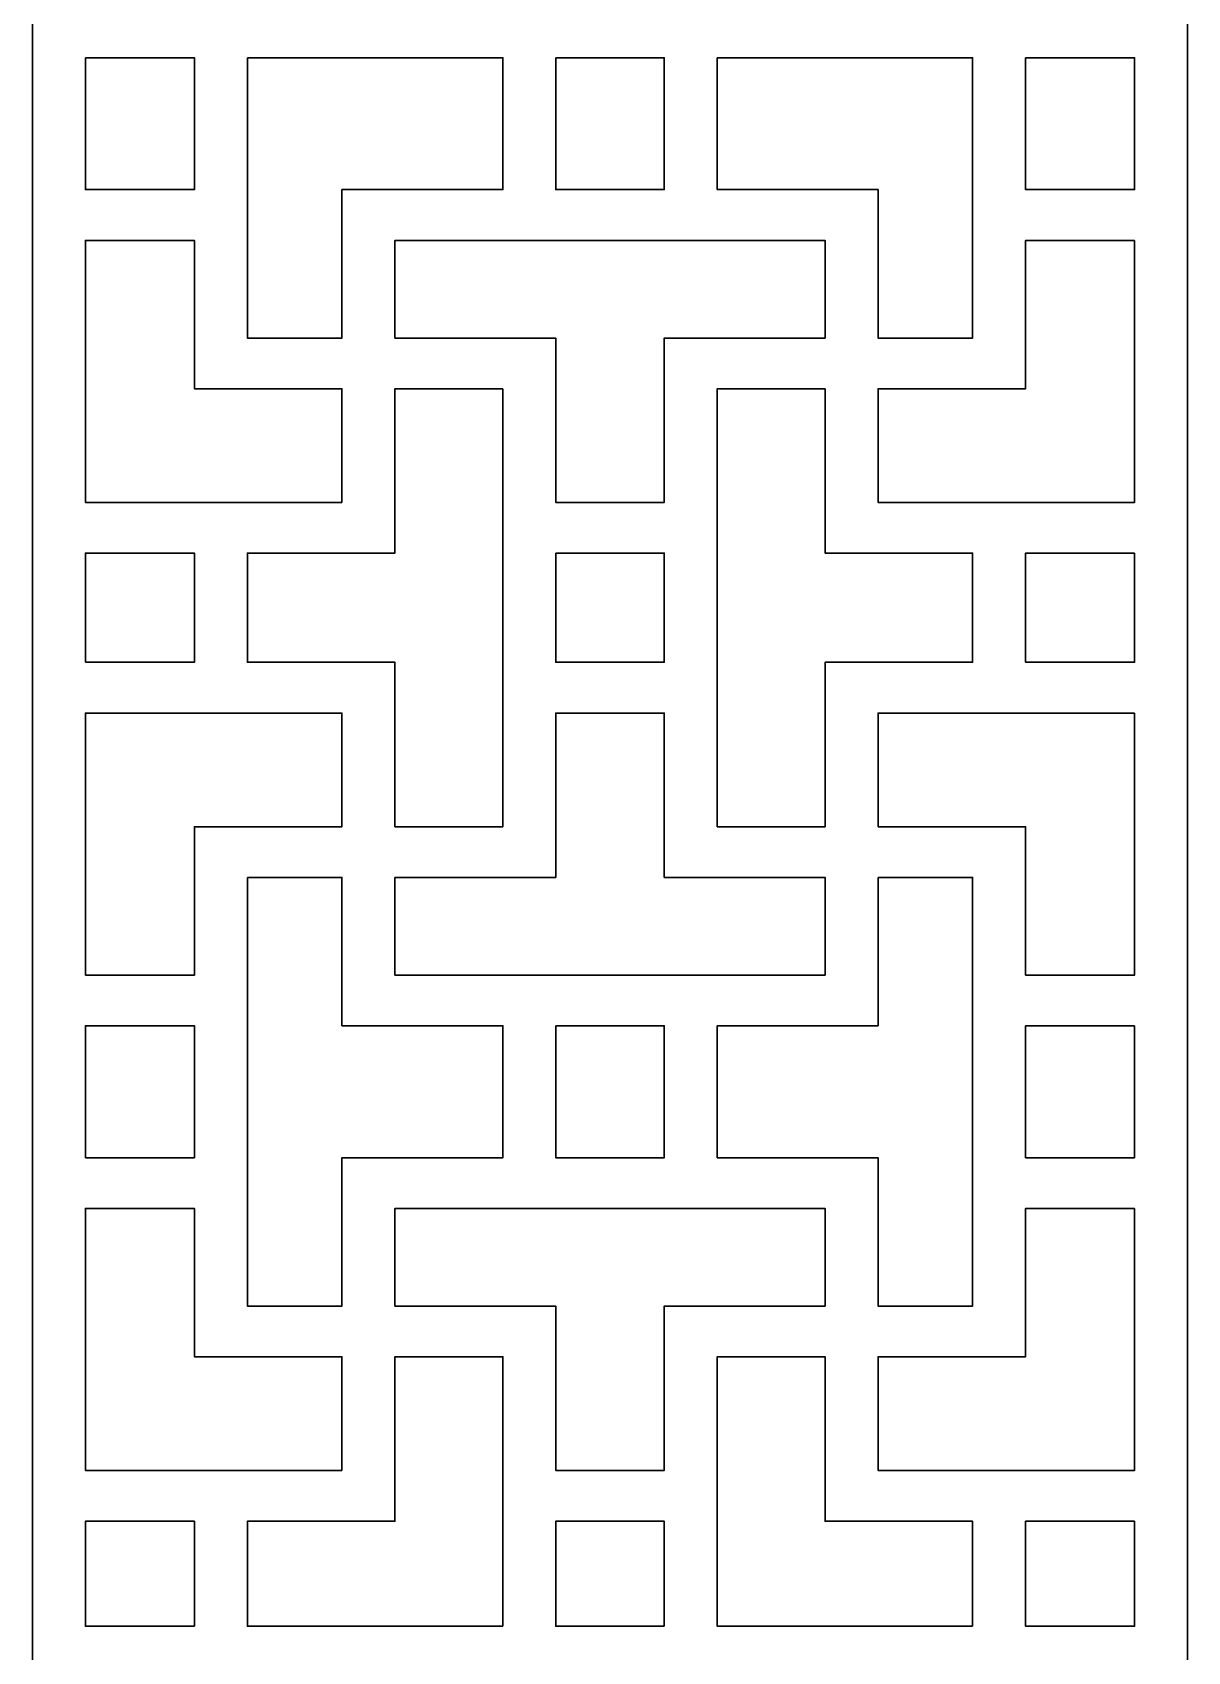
# Model space of a CAD drawing. Header units: centimetres. Extents: x -3.3 to -1.5, y -9 to 9.
# Drawn here: x -3.323 to -1.5, y 0 to 2.556 of the extents above; entities that cross this region are included whole.
import ezdxf

# ---------------------------------------------------------------- set-up
doc = ezdxf.new("R2010")
doc.units = ezdxf.units.CM
doc.header["$MEASUREMENT"] = 0
doc.layers.add('layer 1', color=7, linetype='Continuous')

msp = doc.modelspace()

# ---------------------------------------------------------------- linework, layer by layer
at = {"layer": 'layer 1', "color": 250, "lineweight": 30}
for points, knots in [([(-1.49954, -9.00021), (-1.49954, -9.00021), (-3.32256, -9.00021), (-3.32256, -9.00021), (-3.32256, -9.00021), (-3.32256, -9.00021), (-3.32256, 9.00077), (-3.32256, 9.00077), (-3.32256, 9.00077), (-3.32256, 9.00077), (-1.49954, 9.00077), (-1.49954, 9.00077), (-1.49954, 9.00077), (-1.49954, 9.00077), (-1.49954, -9.00021), (-1.49954, -9.00021)], [0, 0, 0, 0, 0.2, 0.2, 0.2, 0.2, 0.4, 0.4, 0.4, 0.4, 0.6, 0.6, 0.6, 0.6, 1, 1, 1, 1]), ([(-3.23893, 2.51625), (-3.23893, 2.51625), (-3.06676, 2.51625), (-3.06676, 2.51625), (-3.06676, 2.51625), (-3.06676, 2.51625), (-3.06676, 2.30803), (-3.06676, 2.30803), (-3.06676, 2.30803), (-3.06676, 2.30803), (-3.23893, 2.30803), (-3.23893, 2.30803), (-3.23893, 2.30803), (-3.23893, 2.30803), (-3.23893, 2.51625), (-3.23893, 2.51625)], [0, 0, 0, 0, 0.2, 0.2, 0.2, 0.2, 0.4, 0.4, 0.4, 0.4, 0.6, 0.6, 0.6, 0.6, 1, 1, 1, 1]), ([(-2.98313, 2.51625), (-2.98313, 2.51625), (-2.58016, 2.51625), (-2.58016, 2.51625), (-2.58016, 2.51625), (-2.58016, 2.51625), (-2.58016, 2.30803), (-2.58016, 2.30803), (-2.58016, 2.30803), (-2.58016, 2.30803), (-2.75053, 2.30803), (-2.75053, 2.30803), (-2.75053, 2.30803), (-2.75053, 2.30803), (-2.83415, 2.30803), (-2.83415, 2.30803), (-2.83415, 2.30803), (-2.83415, 2.30803), (-2.83415, 2.22794), (-2.83415, 2.22794), (-2.83415, 2.22794), (-2.83415, 2.22794), (-2.83415, 2.07383), (-2.83415, 2.07383), (-2.83415, 2.07383), (-2.83415, 2.07383), (-2.98313, 2.07383), (-2.98313, 2.07383), (-2.98313, 2.07383), (-2.98313, 2.07383), (-2.98313, 2.51625), (-2.98313, 2.51625)], [0, 0, 0, 0, 0.1111111, 0.1111111, 0.1111111, 0.1111111, 0.2222222, 0.2222222, 0.2222222, 0.2222222, 0.3333333, 0.3333333, 0.3333333, 0.3333333, 0.4444444, 0.4444444, 0.4444444, 0.4444444, 0.5555556, 0.5555556, 0.5555556, 0.5555556, 0.6666667, 0.6666667, 0.6666667, 0.6666667, 0.7777778, 0.7777778, 0.7777778, 0.7777778, 1, 1, 1, 1]), ([(-2.49654, 2.51625), (-2.49654, 2.51625), (-2.32555, 2.51625), (-2.32555, 2.51625), (-2.32555, 2.51625), (-2.32555, 2.51625), (-2.32555, 2.30803), (-2.32555, 2.30803), (-2.32555, 2.30803), (-2.32555, 2.30803), (-2.49654, 2.30803), (-2.49654, 2.30803), (-2.49654, 2.30803), (-2.49654, 2.30803), (-2.49654, 2.51625), (-2.49654, 2.51625)], [0, 0, 0, 0, 0.2, 0.2, 0.2, 0.2, 0.4, 0.4, 0.4, 0.4, 0.6, 0.6, 0.6, 0.6, 1, 1, 1, 1]), ([(-2.24193, 2.51625), (-2.24193, 2.51625), (-1.83896, 2.51625), (-1.83896, 2.51625), (-1.83896, 2.51625), (-1.83896, 2.51625), (-1.83896, 2.07383), (-1.83896, 2.07383), (-1.83896, 2.07383), (-1.83896, 2.07383), (-1.98794, 2.07383), (-1.98794, 2.07383), (-1.98794, 2.07383), (-1.98794, 2.07383), (-1.98794, 2.22794), (-1.98794, 2.22794), (-1.98794, 2.22794), (-1.98794, 2.22794), (-1.98794, 2.30803), (-1.98794, 2.30803), (-1.98794, 2.30803), (-1.98794, 2.30803), (-2.07156, 2.30803), (-2.07156, 2.30803), (-2.07156, 2.30803), (-2.07156, 2.30803), (-2.24193, 2.30803), (-2.24193, 2.30803), (-2.24193, 2.30803), (-2.24193, 2.30803), (-2.24193, 2.51625), (-2.24193, 2.51625)], [0, 0, 0, 0, 0.1111111, 0.1111111, 0.1111111, 0.1111111, 0.2222222, 0.2222222, 0.2222222, 0.2222222, 0.3333333, 0.3333333, 0.3333333, 0.3333333, 0.4444444, 0.4444444, 0.4444444, 0.4444444, 0.5555556, 0.5555556, 0.5555556, 0.5555556, 0.6666667, 0.6666667, 0.6666667, 0.6666667, 0.7777778, 0.7777778, 0.7777778, 0.7777778, 1, 1, 1, 1]), ([(-1.75534, 2.51625), (-1.75534, 2.51625), (-1.58316, 2.51625), (-1.58316, 2.51625), (-1.58316, 2.51625), (-1.58316, 2.51625), (-1.58316, 2.30803), (-1.58316, 2.30803), (-1.58316, 2.30803), (-1.58316, 2.30803), (-1.75534, 2.30803), (-1.75534, 2.30803), (-1.75534, 2.30803), (-1.75534, 2.30803), (-1.75534, 2.51625), (-1.75534, 2.51625)], [0, 0, 0, 0, 0.2, 0.2, 0.2, 0.2, 0.4, 0.4, 0.4, 0.4, 0.6, 0.6, 0.6, 0.6, 1, 1, 1, 1]), ([(-3.23893, 1.81433), (-3.23893, 1.81433), (-2.83415, 1.81433), (-2.83415, 1.81433), (-2.83415, 1.81433), (-2.83415, 1.81433), (-2.83415, 1.99375), (-2.83415, 1.99375), (-2.83415, 1.99375), (-2.83415, 1.99375), (-2.98313, 1.99375), (-2.98313, 1.99375), (-2.98313, 1.99375), (-2.98313, 1.99375), (-3.0384, 1.99375), (-3.0384, 1.99375), (-3.0384, 1.99375), (-3.0384, 1.99375), (-3.06676, 1.99375), (-3.06676, 1.99375), (-3.06676, 1.99375), (-3.06676, 1.99375), (-3.06676, 2.22794), (-3.06676, 2.22794), (-3.06676, 2.22794), (-3.06676, 2.22794), (-3.23893, 2.22794), (-3.23893, 2.22794), (-3.23893, 2.22794), (-3.23893, 2.22794), (-3.23893, 1.81433), (-3.23893, 1.81433)], [0, 0, 0, 0, 0.1111111, 0.1111111, 0.1111111, 0.1111111, 0.2222222, 0.2222222, 0.2222222, 0.2222222, 0.3333333, 0.3333333, 0.3333333, 0.3333333, 0.4444444, 0.4444444, 0.4444444, 0.4444444, 0.5555556, 0.5555556, 0.5555556, 0.5555556, 0.6666667, 0.6666667, 0.6666667, 0.6666667, 0.7777778, 0.7777778, 0.7777778, 0.7777778, 1, 1, 1, 1]), ([(-2.75053, 2.07383), (-2.75053, 2.07383), (-2.58016, 2.07383), (-2.58016, 2.07383), (-2.58016, 2.07383), (-2.58016, 2.07383), (-2.49654, 2.07383), (-2.49654, 2.07383), (-2.49654, 2.07383), (-2.49654, 2.07383), (-2.49654, 1.99375), (-2.49654, 1.99375), (-2.49654, 1.99375), (-2.49654, 1.99375), (-2.49654, 1.81433), (-2.49654, 1.81433), (-2.49654, 1.81433), (-2.49654, 1.81433), (-2.32555, 1.81433), (-2.32555, 1.81433), (-2.32555, 1.81433), (-2.32555, 1.81433), (-2.32555, 1.99375), (-2.32555, 1.99375), (-2.32555, 1.99375), (-2.32555, 1.99375), (-2.32555, 2.07383), (-2.32555, 2.07383), (-2.32555, 2.07383), (-2.32555, 2.07383), (-2.24193, 2.07383), (-2.24193, 2.07383), (-2.24193, 2.07383), (-2.24193, 2.07383), (-2.07156, 2.07383), (-2.07156, 2.07383), (-2.07156, 2.07383), (-2.07156, 2.07383), (-2.07156, 2.22794), (-2.07156, 2.22794), (-2.07156, 2.22794), (-2.07156, 2.22794), (-2.75053, 2.22794), (-2.75053, 2.22794), (-2.75053, 2.22794), (-2.75053, 2.22794), (-2.75053, 2.07383), (-2.75053, 2.07383)], [0, 0, 0, 0, 0.0769231, 0.0769231, 0.0769231, 0.0769231, 0.1538462, 0.1538462, 0.1538462, 0.1538462, 0.2307692, 0.2307692, 0.2307692, 0.2307692, 0.3076923, 0.3076923, 0.3076923, 0.3076923, 0.3846154, 0.3846154, 0.3846154, 0.3846154, 0.4615385, 0.4615385, 0.4615385, 0.4615385, 0.5384615, 0.5384615, 0.5384615, 0.5384615, 0.6153846, 0.6153846, 0.6153846, 0.6153846, 0.6923077, 0.6923077, 0.6923077, 0.6923077, 0.7692308, 0.7692308, 0.7692308, 0.7692308, 0.8461538, 0.8461538, 0.8461538, 0.8461538, 1, 1, 1, 1]), ([(-1.58316, 2.22794), (-1.58316, 2.22794), (-1.75534, 2.22794), (-1.75534, 2.22794), (-1.75534, 2.22794), (-1.75534, 2.22794), (-1.75534, 2.07383), (-1.75534, 2.07383), (-1.75534, 2.07383), (-1.75534, 2.07383), (-1.75534, 1.99375), (-1.75534, 1.99375), (-1.75534, 1.99375), (-1.75534, 1.99375), (-1.83896, 1.99375), (-1.83896, 1.99375), (-1.83896, 1.99375), (-1.83896, 1.99375), (-1.98794, 1.99375), (-1.98794, 1.99375), (-1.98794, 1.99375), (-1.98794, 1.99375), (-1.98794, 1.81433), (-1.98794, 1.81433), (-1.98794, 1.81433), (-1.98794, 1.81433), (-1.58316, 1.81433), (-1.58316, 1.81433), (-1.58316, 1.81433), (-1.58316, 1.81433), (-1.58316, 2.22794), (-1.58316, 2.22794)], [0, 0, 0, 0, 0.1111111, 0.1111111, 0.1111111, 0.1111111, 0.2222222, 0.2222222, 0.2222222, 0.2222222, 0.3333333, 0.3333333, 0.3333333, 0.3333333, 0.4444444, 0.4444444, 0.4444444, 0.4444444, 0.5555556, 0.5555556, 0.5555556, 0.5555556, 0.6666667, 0.6666667, 0.6666667, 0.6666667, 0.7777778, 0.7777778, 0.7777778, 0.7777778, 1, 1, 1, 1]), ([(-2.58016, 1.99375), (-2.58016, 1.99375), (-2.75053, 1.99375), (-2.75053, 1.99375), (-2.75053, 1.99375), (-2.75053, 1.99375), (-2.75053, 1.81433), (-2.75053, 1.81433), (-2.75053, 1.81433), (-2.75053, 1.81433), (-2.75053, 1.73425), (-2.75053, 1.73425), (-2.75053, 1.73425), (-2.75053, 1.73425), (-2.83415, 1.73425), (-2.83415, 1.73425), (-2.83415, 1.73425), (-2.83415, 1.73425), (-2.98313, 1.73425), (-2.98313, 1.73425), (-2.98313, 1.73425), (-2.98313, 1.73425), (-2.98313, 1.56197), (-2.98313, 1.56197), (-2.98313, 1.56197), (-2.98313, 1.56197), (-2.83415, 1.56197), (-2.83415, 1.56197), (-2.83415, 1.56197), (-2.83415, 1.56197), (-2.75053, 1.56197), (-2.75053, 1.56197), (-2.75053, 1.56197), (-2.75053, 1.56197), (-2.75053, 1.48189), (-2.75053, 1.48189), (-2.75053, 1.48189), (-2.75053, 1.48189), (-2.75053, 1.30248), (-2.75053, 1.30248), (-2.75053, 1.30248), (-2.75053, 1.30248), (-2.58016, 1.30248), (-2.58016, 1.30248), (-2.58016, 1.30248), (-2.58016, 1.30248), (-2.58016, 1.99375), (-2.58016, 1.99375)], [0, 0, 0, 0, 0.0769231, 0.0769231, 0.0769231, 0.0769231, 0.1538462, 0.1538462, 0.1538462, 0.1538462, 0.2307692, 0.2307692, 0.2307692, 0.2307692, 0.3076923, 0.3076923, 0.3076923, 0.3076923, 0.3846154, 0.3846154, 0.3846154, 0.3846154, 0.4615385, 0.4615385, 0.4615385, 0.4615385, 0.5384615, 0.5384615, 0.5384615, 0.5384615, 0.6153846, 0.6153846, 0.6153846, 0.6153846, 0.6923077, 0.6923077, 0.6923077, 0.6923077, 0.7692308, 0.7692308, 0.7692308, 0.7692308, 0.8461538, 0.8461538, 0.8461538, 0.8461538, 1, 1, 1, 1]), ([(-2.07156, 1.99375), (-2.07156, 1.99375), (-2.24193, 1.99375), (-2.24193, 1.99375), (-2.24193, 1.99375), (-2.24193, 1.99375), (-2.24193, 1.30248), (-2.24193, 1.30248), (-2.24193, 1.30248), (-2.24193, 1.30248), (-2.07156, 1.30248), (-2.07156, 1.30248), (-2.07156, 1.30248), (-2.07156, 1.30248), (-2.07156, 1.48189), (-2.07156, 1.48189), (-2.07156, 1.48189), (-2.07156, 1.48189), (-2.07156, 1.56197), (-2.07156, 1.56197), (-2.07156, 1.56197), (-2.07156, 1.56197), (-1.98794, 1.56197), (-1.98794, 1.56197), (-1.98794, 1.56197), (-1.98794, 1.56197), (-1.83896, 1.56197), (-1.83896, 1.56197), (-1.83896, 1.56197), (-1.83896, 1.56197), (-1.83896, 1.73425), (-1.83896, 1.73425), (-1.83896, 1.73425), (-1.83896, 1.73425), (-1.98794, 1.73425), (-1.98794, 1.73425), (-1.98794, 1.73425), (-1.98794, 1.73425), (-2.07156, 1.73425), (-2.07156, 1.73425), (-2.07156, 1.73425), (-2.07156, 1.73425), (-2.07156, 1.81433), (-2.07156, 1.81433), (-2.07156, 1.81433), (-2.07156, 1.81433), (-2.07156, 1.99375), (-2.07156, 1.99375)], [0, 0, 0, 0, 0.0769231, 0.0769231, 0.0769231, 0.0769231, 0.1538462, 0.1538462, 0.1538462, 0.1538462, 0.2307692, 0.2307692, 0.2307692, 0.2307692, 0.3076923, 0.3076923, 0.3076923, 0.3076923, 0.3846154, 0.3846154, 0.3846154, 0.3846154, 0.4615385, 0.4615385, 0.4615385, 0.4615385, 0.5384615, 0.5384615, 0.5384615, 0.5384615, 0.6153846, 0.6153846, 0.6153846, 0.6153846, 0.6923077, 0.6923077, 0.6923077, 0.6923077, 0.7692308, 0.7692308, 0.7692308, 0.7692308, 0.8461538, 0.8461538, 0.8461538, 0.8461538, 1, 1, 1, 1]), ([(-3.23893, 1.56197), (-3.23893, 1.56197), (-3.06676, 1.56197), (-3.06676, 1.56197), (-3.06676, 1.56197), (-3.06676, 1.56197), (-3.06676, 1.73425), (-3.06676, 1.73425), (-3.06676, 1.73425), (-3.06676, 1.73425), (-3.23893, 1.73425), (-3.23893, 1.73425), (-3.23893, 1.73425), (-3.23893, 1.73425), (-3.23893, 1.56197), (-3.23893, 1.56197)], [0, 0, 0, 0, 0.2, 0.2, 0.2, 0.2, 0.4, 0.4, 0.4, 0.4, 0.6, 0.6, 0.6, 0.6, 1, 1, 1, 1]), ([(-2.49654, 1.73425), (-2.49654, 1.73425), (-2.32555, 1.73425), (-2.32555, 1.73425), (-2.32555, 1.73425), (-2.32555, 1.73425), (-2.32555, 1.56197), (-2.32555, 1.56197), (-2.32555, 1.56197), (-2.32555, 1.56197), (-2.49654, 1.56197), (-2.49654, 1.56197), (-2.49654, 1.56197), (-2.49654, 1.56197), (-2.49654, 1.73425), (-2.49654, 1.73425)], [0, 0, 0, 0, 0.2, 0.2, 0.2, 0.2, 0.4, 0.4, 0.4, 0.4, 0.6, 0.6, 0.6, 0.6, 1, 1, 1, 1]), ([(-1.58316, 1.73425), (-1.58316, 1.73425), (-1.75534, 1.73425), (-1.75534, 1.73425), (-1.75534, 1.73425), (-1.75534, 1.73425), (-1.75534, 1.56197), (-1.75534, 1.56197), (-1.75534, 1.56197), (-1.75534, 1.56197), (-1.58316, 1.56197), (-1.58316, 1.56197), (-1.58316, 1.56197), (-1.58316, 1.56197), (-1.58316, 1.73425), (-1.58316, 1.73425)], [0, 0, 0, 0, 0.2, 0.2, 0.2, 0.2, 0.4, 0.4, 0.4, 0.4, 0.6, 0.6, 0.6, 0.6, 1, 1, 1, 1]), ([(-3.23893, 1.06828), (-3.23893, 1.06828), (-3.06676, 1.06828), (-3.06676, 1.06828), (-3.06676, 1.06828), (-3.06676, 1.06828), (-3.06676, 1.22239), (-3.06676, 1.22239), (-3.06676, 1.22239), (-3.06676, 1.22239), (-3.06676, 1.2839), (-3.06676, 1.2839), (-3.06676, 1.2839), (-3.06676, 1.2839), (-3.06676, 1.30248), (-3.06676, 1.30248), (-3.06676, 1.30248), (-3.06676, 1.30248), (-2.83415, 1.30248), (-2.83415, 1.30248), (-2.83415, 1.30248), (-2.83415, 1.30248), (-2.83415, 1.48189), (-2.83415, 1.48189), (-2.83415, 1.48189), (-2.83415, 1.48189), (-3.23893, 1.48189), (-3.23893, 1.48189), (-3.23893, 1.48189), (-3.23893, 1.48189), (-3.23893, 1.06828), (-3.23893, 1.06828)], [0, 0, 0, 0, 0.1111111, 0.1111111, 0.1111111, 0.1111111, 0.2222222, 0.2222222, 0.2222222, 0.2222222, 0.3333333, 0.3333333, 0.3333333, 0.3333333, 0.4444444, 0.4444444, 0.4444444, 0.4444444, 0.5555556, 0.5555556, 0.5555556, 0.5555556, 0.6666667, 0.6666667, 0.6666667, 0.6666667, 0.7777778, 0.7777778, 0.7777778, 0.7777778, 1, 1, 1, 1]), ([(-2.75053, 1.22239), (-2.75053, 1.22239), (-2.75053, 1.06828), (-2.75053, 1.06828), (-2.75053, 1.06828), (-2.75053, 1.06828), (-2.07156, 1.06828), (-2.07156, 1.06828), (-2.07156, 1.06828), (-2.07156, 1.06828), (-2.07156, 1.22239), (-2.07156, 1.22239), (-2.07156, 1.22239), (-2.07156, 1.22239), (-2.32555, 1.22239), (-2.32555, 1.22239), (-2.32555, 1.22239), (-2.32555, 1.22239), (-2.32555, 1.22972), (-2.32555, 1.22972), (-2.32555, 1.22972), (-2.32555, 1.22972), (-2.32555, 1.30248), (-2.32555, 1.30248), (-2.32555, 1.30248), (-2.32555, 1.30248), (-2.32555, 1.48189), (-2.32555, 1.48189), (-2.32555, 1.48189), (-2.32555, 1.48189), (-2.49654, 1.48189), (-2.49654, 1.48189), (-2.49654, 1.48189), (-2.49654, 1.48189), (-2.49654, 1.30248), (-2.49654, 1.30248), (-2.49654, 1.30248), (-2.49654, 1.30248), (-2.49654, 1.22972), (-2.49654, 1.22972), (-2.49654, 1.22972), (-2.49654, 1.22972), (-2.49654, 1.22239), (-2.49654, 1.22239), (-2.49654, 1.22239), (-2.49654, 1.22239), (-2.75053, 1.22239), (-2.75053, 1.22239)], [0, 0, 0, 0, 0.0769231, 0.0769231, 0.0769231, 0.0769231, 0.1538462, 0.1538462, 0.1538462, 0.1538462, 0.2307692, 0.2307692, 0.2307692, 0.2307692, 0.3076923, 0.3076923, 0.3076923, 0.3076923, 0.3846154, 0.3846154, 0.3846154, 0.3846154, 0.4615385, 0.4615385, 0.4615385, 0.4615385, 0.5384615, 0.5384615, 0.5384615, 0.5384615, 0.6153846, 0.6153846, 0.6153846, 0.6153846, 0.6923077, 0.6923077, 0.6923077, 0.6923077, 0.7692308, 0.7692308, 0.7692308, 0.7692308, 0.8461538, 0.8461538, 0.8461538, 0.8461538, 1, 1, 1, 1]), ([(-1.58316, 1.48189), (-1.58316, 1.48189), (-1.98794, 1.48189), (-1.98794, 1.48189), (-1.98794, 1.48189), (-1.98794, 1.48189), (-1.98794, 1.30248), (-1.98794, 1.30248), (-1.98794, 1.30248), (-1.98794, 1.30248), (-1.75534, 1.30248), (-1.75534, 1.30248), (-1.75534, 1.30248), (-1.75534, 1.30248), (-1.75534, 1.2839), (-1.75534, 1.2839), (-1.75534, 1.2839), (-1.75534, 1.2839), (-1.75534, 1.22239), (-1.75534, 1.22239), (-1.75534, 1.22239), (-1.75534, 1.22239), (-1.75534, 1.06828), (-1.75534, 1.06828), (-1.75534, 1.06828), (-1.75534, 1.06828), (-1.58316, 1.06828), (-1.58316, 1.06828), (-1.58316, 1.06828), (-1.58316, 1.06828), (-1.58316, 1.48189), (-1.58316, 1.48189)], [0, 0, 0, 0, 0.1111111, 0.1111111, 0.1111111, 0.1111111, 0.2222222, 0.2222222, 0.2222222, 0.2222222, 0.3333333, 0.3333333, 0.3333333, 0.3333333, 0.4444444, 0.4444444, 0.4444444, 0.4444444, 0.5555556, 0.5555556, 0.5555556, 0.5555556, 0.6666667, 0.6666667, 0.6666667, 0.6666667, 0.7777778, 0.7777778, 0.7777778, 0.7777778, 1, 1, 1, 1]), ([(-2.98313, 1.22239), (-2.98313, 1.22239), (-2.98313, 0.54578), (-2.98313, 0.54578), (-2.98313, 0.54578), (-2.98313, 0.54578), (-2.83415, 0.54578), (-2.83415, 0.54578), (-2.83415, 0.54578), (-2.83415, 0.54578), (-2.83415, 0.69989), (-2.83415, 0.69989), (-2.83415, 0.69989), (-2.83415, 0.69989), (-2.83415, 0.77997), (-2.83415, 0.77997), (-2.83415, 0.77997), (-2.83415, 0.77997), (-2.75053, 0.77997), (-2.75053, 0.77997), (-2.75053, 0.77997), (-2.75053, 0.77997), (-2.58016, 0.77997), (-2.58016, 0.77997), (-2.58016, 0.77997), (-2.58016, 0.77997), (-2.58016, 0.9882), (-2.58016, 0.9882), (-2.58016, 0.9882), (-2.58016, 0.9882), (-2.75053, 0.9882), (-2.75053, 0.9882), (-2.75053, 0.9882), (-2.75053, 0.9882), (-2.83415, 0.9882), (-2.83415, 0.9882), (-2.83415, 0.9882), (-2.83415, 0.9882), (-2.83415, 1.06828), (-2.83415, 1.06828), (-2.83415, 1.06828), (-2.83415, 1.06828), (-2.83415, 1.22239), (-2.83415, 1.22239), (-2.83415, 1.22239), (-2.83415, 1.22239), (-2.98313, 1.22239), (-2.98313, 1.22239)], [0, 0, 0, 0, 0.0769231, 0.0769231, 0.0769231, 0.0769231, 0.1538462, 0.1538462, 0.1538462, 0.1538462, 0.2307692, 0.2307692, 0.2307692, 0.2307692, 0.3076923, 0.3076923, 0.3076923, 0.3076923, 0.3846154, 0.3846154, 0.3846154, 0.3846154, 0.4615385, 0.4615385, 0.4615385, 0.4615385, 0.5384615, 0.5384615, 0.5384615, 0.5384615, 0.6153846, 0.6153846, 0.6153846, 0.6153846, 0.6923077, 0.6923077, 0.6923077, 0.6923077, 0.7692308, 0.7692308, 0.7692308, 0.7692308, 0.8461538, 0.8461538, 0.8461538, 0.8461538, 1, 1, 1, 1]), ([(-1.98794, 1.22239), (-1.98794, 1.22239), (-1.98794, 1.06828), (-1.98794, 1.06828), (-1.98794, 1.06828), (-1.98794, 1.06828), (-1.98794, 0.9882), (-1.98794, 0.9882), (-1.98794, 0.9882), (-1.98794, 0.9882), (-2.07156, 0.9882), (-2.07156, 0.9882), (-2.07156, 0.9882), (-2.07156, 0.9882), (-2.24193, 0.9882), (-2.24193, 0.9882), (-2.24193, 0.9882), (-2.24193, 0.9882), (-2.24193, 0.77997), (-2.24193, 0.77997), (-2.24193, 0.77997), (-2.24193, 0.77997), (-2.07156, 0.77997), (-2.07156, 0.77997), (-2.07156, 0.77997), (-2.07156, 0.77997), (-1.98794, 0.77997), (-1.98794, 0.77997), (-1.98794, 0.77997), (-1.98794, 0.77997), (-1.98794, 0.69989), (-1.98794, 0.69989), (-1.98794, 0.69989), (-1.98794, 0.69989), (-1.98794, 0.54578), (-1.98794, 0.54578), (-1.98794, 0.54578), (-1.98794, 0.54578), (-1.83896, 0.54578), (-1.83896, 0.54578), (-1.83896, 0.54578), (-1.83896, 0.54578), (-1.83896, 1.22239), (-1.83896, 1.22239), (-1.83896, 1.22239), (-1.83896, 1.22239), (-1.98794, 1.22239), (-1.98794, 1.22239)], [0, 0, 0, 0, 0.0769231, 0.0769231, 0.0769231, 0.0769231, 0.1538462, 0.1538462, 0.1538462, 0.1538462, 0.2307692, 0.2307692, 0.2307692, 0.2307692, 0.3076923, 0.3076923, 0.3076923, 0.3076923, 0.3846154, 0.3846154, 0.3846154, 0.3846154, 0.4615385, 0.4615385, 0.4615385, 0.4615385, 0.5384615, 0.5384615, 0.5384615, 0.5384615, 0.6153846, 0.6153846, 0.6153846, 0.6153846, 0.6923077, 0.6923077, 0.6923077, 0.6923077, 0.7692308, 0.7692308, 0.7692308, 0.7692308, 0.8461538, 0.8461538, 0.8461538, 0.8461538, 1, 1, 1, 1]), ([(-3.23893, 0.77997), (-3.23893, 0.77997), (-3.06676, 0.77997), (-3.06676, 0.77997), (-3.06676, 0.77997), (-3.06676, 0.77997), (-3.06676, 0.9882), (-3.06676, 0.9882), (-3.06676, 0.9882), (-3.06676, 0.9882), (-3.23893, 0.9882), (-3.23893, 0.9882), (-3.23893, 0.9882), (-3.23893, 0.9882), (-3.23893, 0.77997), (-3.23893, 0.77997)], [0, 0, 0, 0, 0.2, 0.2, 0.2, 0.2, 0.4, 0.4, 0.4, 0.4, 0.6, 0.6, 0.6, 0.6, 1, 1, 1, 1]), ([(-2.49654, 0.9882), (-2.49654, 0.9882), (-2.49654, 0.77997), (-2.49654, 0.77997), (-2.49654, 0.77997), (-2.49654, 0.77997), (-2.32555, 0.77997), (-2.32555, 0.77997), (-2.32555, 0.77997), (-2.32555, 0.77997), (-2.32555, 0.9882), (-2.32555, 0.9882), (-2.32555, 0.9882), (-2.32555, 0.9882), (-2.49654, 0.9882), (-2.49654, 0.9882)], [0, 0, 0, 0, 0.2, 0.2, 0.2, 0.2, 0.4, 0.4, 0.4, 0.4, 0.6, 0.6, 0.6, 0.6, 1, 1, 1, 1]), ([(-1.58316, 0.9882), (-1.58316, 0.9882), (-1.75534, 0.9882), (-1.75534, 0.9882), (-1.75534, 0.9882), (-1.75534, 0.9882), (-1.75534, 0.77997), (-1.75534, 0.77997), (-1.75534, 0.77997), (-1.75534, 0.77997), (-1.58316, 0.77997), (-1.58316, 0.77997), (-1.58316, 0.77997), (-1.58316, 0.77997), (-1.58316, 0.9882), (-1.58316, 0.9882)], [0, 0, 0, 0, 0.2, 0.2, 0.2, 0.2, 0.4, 0.4, 0.4, 0.4, 0.6, 0.6, 0.6, 0.6, 1, 1, 1, 1]), ([(-3.23893, 0.28628), (-3.23893, 0.28628), (-2.83415, 0.28628), (-2.83415, 0.28628), (-2.83415, 0.28628), (-2.83415, 0.28628), (-2.83415, 0.46569), (-2.83415, 0.46569), (-2.83415, 0.46569), (-2.83415, 0.46569), (-2.98313, 0.46569), (-2.98313, 0.46569), (-2.98313, 0.46569), (-2.98313, 0.46569), (-3.0384, 0.46569), (-3.0384, 0.46569), (-3.0384, 0.46569), (-3.0384, 0.46569), (-3.06676, 0.46569), (-3.06676, 0.46569), (-3.06676, 0.46569), (-3.06676, 0.46569), (-3.06676, 0.69989), (-3.06676, 0.69989), (-3.06676, 0.69989), (-3.06676, 0.69989), (-3.23893, 0.69989), (-3.23893, 0.69989), (-3.23893, 0.69989), (-3.23893, 0.69989), (-3.23893, 0.28628), (-3.23893, 0.28628)], [0, 0, 0, 0, 0.1111111, 0.1111111, 0.1111111, 0.1111111, 0.2222222, 0.2222222, 0.2222222, 0.2222222, 0.3333333, 0.3333333, 0.3333333, 0.3333333, 0.4444444, 0.4444444, 0.4444444, 0.4444444, 0.5555556, 0.5555556, 0.5555556, 0.5555556, 0.6666667, 0.6666667, 0.6666667, 0.6666667, 0.7777778, 0.7777778, 0.7777778, 0.7777778, 1, 1, 1, 1]), ([(-2.58016, 0.54578), (-2.58016, 0.54578), (-2.49654, 0.54578), (-2.49654, 0.54578), (-2.49654, 0.54578), (-2.49654, 0.54578), (-2.49654, 0.46569), (-2.49654, 0.46569), (-2.49654, 0.46569), (-2.49654, 0.46569), (-2.49654, 0.28628), (-2.49654, 0.28628), (-2.49654, 0.28628), (-2.49654, 0.28628), (-2.32555, 0.28628), (-2.32555, 0.28628), (-2.32555, 0.28628), (-2.32555, 0.28628), (-2.32555, 0.46569), (-2.32555, 0.46569), (-2.32555, 0.46569), (-2.32555, 0.46569), (-2.32555, 0.54578), (-2.32555, 0.54578), (-2.32555, 0.54578), (-2.32555, 0.54578), (-2.24193, 0.54578), (-2.24193, 0.54578), (-2.24193, 0.54578), (-2.24193, 0.54578), (-2.07156, 0.54578), (-2.07156, 0.54578), (-2.07156, 0.54578), (-2.07156, 0.54578), (-2.07156, 0.69989), (-2.07156, 0.69989), (-2.07156, 0.69989), (-2.07156, 0.69989), (-2.75053, 0.69989), (-2.75053, 0.69989), (-2.75053, 0.69989), (-2.75053, 0.69989), (-2.75053, 0.54578), (-2.75053, 0.54578), (-2.75053, 0.54578), (-2.75053, 0.54578), (-2.58016, 0.54578), (-2.58016, 0.54578)], [0, 0, 0, 0, 0.0769231, 0.0769231, 0.0769231, 0.0769231, 0.1538462, 0.1538462, 0.1538462, 0.1538462, 0.2307692, 0.2307692, 0.2307692, 0.2307692, 0.3076923, 0.3076923, 0.3076923, 0.3076923, 0.3846154, 0.3846154, 0.3846154, 0.3846154, 0.4615385, 0.4615385, 0.4615385, 0.4615385, 0.5384615, 0.5384615, 0.5384615, 0.5384615, 0.6153846, 0.6153846, 0.6153846, 0.6153846, 0.6923077, 0.6923077, 0.6923077, 0.6923077, 0.7692308, 0.7692308, 0.7692308, 0.7692308, 0.8461538, 0.8461538, 0.8461538, 0.8461538, 1, 1, 1, 1]), ([(-1.58316, 0.69989), (-1.58316, 0.69989), (-1.75534, 0.69989), (-1.75534, 0.69989), (-1.75534, 0.69989), (-1.75534, 0.69989), (-1.75534, 0.46569), (-1.75534, 0.46569), (-1.75534, 0.46569), (-1.75534, 0.46569), (-1.80494, 0.46569), (-1.80494, 0.46569), (-1.80494, 0.46569), (-1.80494, 0.46569), (-1.83896, 0.46569), (-1.83896, 0.46569), (-1.83896, 0.46569), (-1.83896, 0.46569), (-1.98794, 0.46569), (-1.98794, 0.46569), (-1.98794, 0.46569), (-1.98794, 0.46569), (-1.98794, 0.28628), (-1.98794, 0.28628), (-1.98794, 0.28628), (-1.98794, 0.28628), (-1.58316, 0.28628), (-1.58316, 0.28628), (-1.58316, 0.28628), (-1.58316, 0.28628), (-1.58316, 0.69989), (-1.58316, 0.69989)], [0, 0, 0, 0, 0.1111111, 0.1111111, 0.1111111, 0.1111111, 0.2222222, 0.2222222, 0.2222222, 0.2222222, 0.3333333, 0.3333333, 0.3333333, 0.3333333, 0.4444444, 0.4444444, 0.4444444, 0.4444444, 0.5555556, 0.5555556, 0.5555556, 0.5555556, 0.6666667, 0.6666667, 0.6666667, 0.6666667, 0.7777778, 0.7777778, 0.7777778, 0.7777778, 1, 1, 1, 1]), ([(-2.58016, 0.04032), (-2.58016, 0.04032), (-2.58016, 0.46569), (-2.58016, 0.46569), (-2.58016, 0.46569), (-2.58016, 0.46569), (-2.75053, 0.46569), (-2.75053, 0.46569), (-2.75053, 0.46569), (-2.75053, 0.46569), (-2.75053, 0.28628), (-2.75053, 0.28628), (-2.75053, 0.28628), (-2.75053, 0.28628), (-2.75053, 0.20619), (-2.75053, 0.20619), (-2.75053, 0.20619), (-2.75053, 0.20619), (-2.83415, 0.20619), (-2.83415, 0.20619), (-2.83415, 0.20619), (-2.83415, 0.20619), (-2.98313, 0.20619), (-2.98313, 0.20619), (-2.98313, 0.20619), (-2.98313, 0.20619), (-2.98313, 0.04032), (-2.98313, 0.04032), (-2.98313, 0.04032), (-2.98313, 0.04032), (-2.58016, 0.04032), (-2.58016, 0.04032)], [0, 0, 0, 0, 0.1111111, 0.1111111, 0.1111111, 0.1111111, 0.2222222, 0.2222222, 0.2222222, 0.2222222, 0.3333333, 0.3333333, 0.3333333, 0.3333333, 0.4444444, 0.4444444, 0.4444444, 0.4444444, 0.5555556, 0.5555556, 0.5555556, 0.5555556, 0.6666667, 0.6666667, 0.6666667, 0.6666667, 0.7777778, 0.7777778, 0.7777778, 0.7777778, 1, 1, 1, 1]), ([(-1.83896, 0.04032), (-1.83896, 0.04032), (-1.83896, 0.20619), (-1.83896, 0.20619), (-1.83896, 0.20619), (-1.83896, 0.20619), (-1.98794, 0.20619), (-1.98794, 0.20619), (-1.98794, 0.20619), (-1.98794, 0.20619), (-2.07156, 0.20619), (-2.07156, 0.20619), (-2.07156, 0.20619), (-2.07156, 0.20619), (-2.07156, 0.28628), (-2.07156, 0.28628), (-2.07156, 0.28628), (-2.07156, 0.28628), (-2.07156, 0.46569), (-2.07156, 0.46569), (-2.07156, 0.46569), (-2.07156, 0.46569), (-2.24193, 0.46569), (-2.24193, 0.46569), (-2.24193, 0.46569), (-2.24193, 0.46569), (-2.24193, 0.04032), (-2.24193, 0.04032), (-2.24193, 0.04032), (-2.24193, 0.04032), (-1.83896, 0.04032), (-1.83896, 0.04032)], [0, 0, 0, 0, 0.1111111, 0.1111111, 0.1111111, 0.1111111, 0.2222222, 0.2222222, 0.2222222, 0.2222222, 0.3333333, 0.3333333, 0.3333333, 0.3333333, 0.4444444, 0.4444444, 0.4444444, 0.4444444, 0.5555556, 0.5555556, 0.5555556, 0.5555556, 0.6666667, 0.6666667, 0.6666667, 0.6666667, 0.7777778, 0.7777778, 0.7777778, 0.7777778, 1, 1, 1, 1]), ([(-3.06676, 0.04032), (-3.06676, 0.04032), (-3.06676, 0.20619), (-3.06676, 0.20619), (-3.06676, 0.20619), (-3.06676, 0.20619), (-3.23893, 0.20619), (-3.23893, 0.20619), (-3.23893, 0.20619), (-3.23893, 0.20619), (-3.23893, 0.04032), (-3.23893, 0.04032), (-3.23893, 0.04032), (-3.23893, 0.04032), (-3.06676, 0.04032), (-3.06676, 0.04032)], [0, 0, 0, 0, 0.2, 0.2, 0.2, 0.2, 0.4, 0.4, 0.4, 0.4, 0.6, 0.6, 0.6, 0.6, 1, 1, 1, 1]), ([(-2.32555, 0.04032), (-2.32555, 0.04032), (-2.32555, 0.20619), (-2.32555, 0.20619), (-2.32555, 0.20619), (-2.32555, 0.20619), (-2.49654, 0.20619), (-2.49654, 0.20619), (-2.49654, 0.20619), (-2.49654, 0.20619), (-2.49654, 0.04032), (-2.49654, 0.04032), (-2.49654, 0.04032), (-2.49654, 0.04032), (-2.32555, 0.04032), (-2.32555, 0.04032)], [0, 0, 0, 0, 0.2, 0.2, 0.2, 0.2, 0.4, 0.4, 0.4, 0.4, 0.6, 0.6, 0.6, 0.6, 1, 1, 1, 1]), ([(-1.58316, 0.20619), (-1.58316, 0.20619), (-1.75534, 0.20619), (-1.75534, 0.20619), (-1.75534, 0.20619), (-1.75534, 0.20619), (-1.75534, 0.04032), (-1.75534, 0.04032), (-1.75534, 0.04032), (-1.75534, 0.04032), (-1.58316, 0.04032), (-1.58316, 0.04032), (-1.58316, 0.04032), (-1.58316, 0.04032), (-1.58316, 0.20619), (-1.58316, 0.20619)], [0, 0, 0, 0, 0.2, 0.2, 0.2, 0.2, 0.4, 0.4, 0.4, 0.4, 0.6, 0.6, 0.6, 0.6, 1, 1, 1, 1])]:
    msp.add_open_spline(points, degree=3, knots=knots, dxfattribs=at)

doc.saveas('drawing.dxf')
